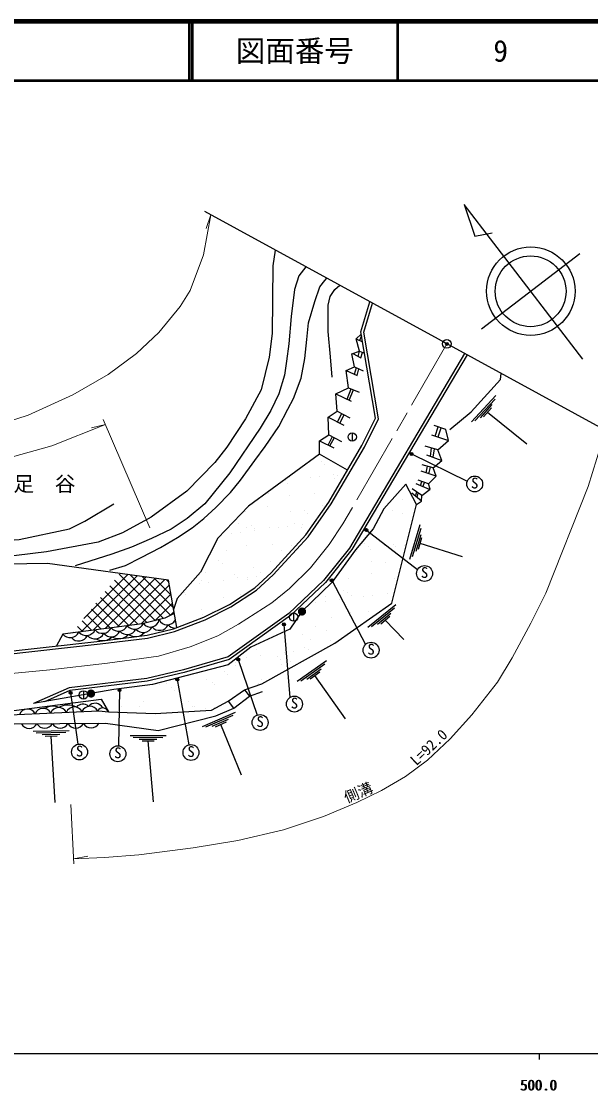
# Model space of a CAD drawing. Units: millimetres at full size, sheet at 1:1000; details may follow other scales. Extents: x 40000 to 680000, y 20000 to 380000.
# Drawn here: x 480307 to 576724, y 198715 to 380000 of the extents above; entities that cross this region are included whole.
import ezdxf
from ezdxf.enums import TextEntityAlignment as Align

# ---------------------------------------------------------------- set-up
doc = ezdxf.new("R2010")
doc.units = ezdxf.units.MM
doc.header["$LTSCALE"] = 1000
doc.header["$PDMODE"] = 32
doc.header["$PDSIZE"] = 500
doc.linetypes.add('CHAIN', pattern=[18.5, 12, -1.5, 3.5, -1.5])
for name, color, linetype, lineweight in [('M-BGD', 7, 'Continuous', 25), ('M-BGD-EXST', 7, 'Continuous', 25), ('M-BMK', 2, 'CHAIN', 13), ('M-BMK-OTRS', 5, 'Continuous', 25), ('M-BMK-SRVR', 3, 'Continuous', 25), ('M-STR-HTXT', 7, 'Continuous', 13), ('M-TTL', 2, 'Continuous', 140), ('M-TTL-BAND', 7, 'Continuous', 25), ('M-TTL-LINE', 7, 'Continuous', 50)]:
    doc.layers.add(name, color=color, linetype=linetype, lineweight=lineweight)
for name, color, linetype in [('M-BMK-HTXT', 7, 'Continuous'), ('M-OTRS', 6, 'Continuous'), ('M-TTL-TXT', 7, 'Continuous')]:
    doc.layers.add(name, color=color, linetype=linetype)
doc.styles.add('ＭＳ ゴシック', font='')
doc.styles.get('ＭＳ ゴシック').set_extended_font_data('MS Gothic')

msp = doc.modelspace()

# ---------------------------------------------------------------- hatches: boundary and pattern name
at = {"layer": 'M-BGD'}
for points in [[(528534, 279942, 1), (527134, 279942, 0.41421), (527834, 279242, 0.41421)], [(492807, 266037, 1), (491407, 266037, 0.41421), (492107, 265337, 0.41421)]]:
    msp.add_hatch(color=256, dxfattribs=at).paths.add_polyline_path(points)
at = {"layer": 'M-BGD-EXST'}
for points in [[(546166, 306537, 1), (546606, 306776, 1)], [(538519, 293625, 1), (538958, 293864, 1)], [(532647, 285117, 1), (533086, 285356, 1)], [(524555, 277652, 1), (524995, 277891, 1)], [(516817, 271699, 1), (517256, 271938, 1)], [(506488, 268326, 1), (506927, 268565, 1)], [(496707, 266486, 1), (497147, 266726, 1)], [(488418, 266047, 1), (488857, 266286, 1)]]:
    msp.add_hatch(color=256, dxfattribs=at).paths.add_polyline_path(points)

# ---------------------------------------------------------------- linework, layer by layer
at = {"layer": 'M-BGD'}
for p, q in [((537926, 326691), (537585, 325891)), ((536995, 326152), (538100, 325664)), ((537363, 323208), (537562, 324060)), ((537562, 324060), (538422, 323772)), ((536709, 320191), (537060, 321290)), ((536757, 321426), (538200, 320780)), ((535493, 315959), (536176, 317672)), ((535694, 317864), (537498, 317145)), ((535851, 315787), (536544, 317525)), ((533579, 316875), (536186, 315627)), ((556548, 312088), (560687, 316571)), ((557136, 312283), (560541, 315970)), ((533775, 313923), (535944, 312802)), ((558064, 312811), (560070, 315019)), ((558605, 312967), (559964, 314461)), ((565928, 308339), (559280, 313709)), ((532248, 312913), (534897, 311539)), ((533832, 312091), (534567, 313513)), ((534236, 311882), (534972, 313304)), ((536349, 310234), (536349, 308834)), ((550415, 309702), (550913, 311230)), ((550891, 309535), (551392, 311074)), ((530823, 308883), (533231, 307670)), ((532251, 308164), (533017, 309595)), ((532392, 309929), (534529, 308785)), ((532556, 308010), (533318, 309433)), ((549796, 309918), (552669, 308915)), ((550872, 307372), (548710, 307981)), ((548902, 306513), (551514, 305573)), ((549630, 306251), (549791, 307676)), ((550078, 306090), (550283, 307538)), ((529800, 305797), (529800, 305797)), ((531116, 305410), (531116, 305410)), ((531669, 304903), (531669, 304904)), ((550047, 304320), (548190, 304837)), ((548859, 303461), (549118, 304579)), ((530758, 302899), (530758, 302899)), ((533197, 303220), (533197, 303220)), ((533857, 302984), (533857, 302984)), ((550567, 302890), (548042, 303734)), ((549305, 303312), (549618, 304440)), ((525122, 302157), (525122, 302157)), ((525327, 301636), (525327, 301636)), ((525754, 302692), (525754, 302692)), ((529197, 302694), (529197, 302694)), ((533404, 302459), (533404, 302459)), ((549452, 300609), (547200, 301579)), ((549285, 301598), (547538, 302231)), ((547899, 301278), (548162, 302005)), ((548326, 301094), (548598, 301847)), ((522136, 299916), (522136, 299916)), ((525637, 299534), (525637, 299534)), ((529989, 300016), (529989, 300016)), ((548105, 298664), (546427, 300008)), ((548156, 299592), (546496, 300754)), ((547088, 299479), (547271, 300212)), ((547354, 299265), (547533, 300028)), ((521931, 297831), (521930, 297831)), ((531273, 297848), (531273, 297848)), ((544828, 298915), (544828, 298915)), ((518268, 296948), (518268, 296948)), ((525943, 296911), (525943, 296911)), ((528247, 297143), (528247, 297143)), ((528800, 296636), (528800, 296636)), ((543085, 297061), (543085, 297061)), ((544880, 296524), (544880, 296524)), ((517143, 294913), (517142, 294913)), ((518408, 294107), (518408, 294107)), ((519229, 294510), (519229, 294510)), ((519782, 294003), (519782, 294003)), ((519812, 293691), (519812, 293691)), ((522325, 294135), (522325, 294135)), ((523887, 294227), (523887, 294227)), ((525449, 294433), (525449, 294433)), ((526485, 294930), (526485, 294930)), ((527750, 294124), (527750, 294124)), ((527888, 294754), (527888, 294754)), ((546127, 288840), (547877, 294686)), ((546570, 289273), (548009, 294081)), ((515812, 293164), (515812, 293164)), ((517373, 293370), (517373, 293370)), ((547171, 290156), (548004, 293020)), ((547590, 290533), (548154, 292473)), ((515011, 290302), (515011, 290302)), ((518457, 291168), (518457, 291168)), ((522768, 291267), (522768, 291267)), ((524354, 290319), (524354, 290319)), ((526132, 291131), (526132, 291131)), ((537079, 290128), (537079, 290128)), ((538472, 291499), (538472, 291499)), ((539025, 290992), (539025, 290992)), ((539518, 290449), (539518, 290449)), ((541810, 291060), (541810, 291060)), ((543075, 290254), (543075, 290254)), ((543274, 291281), (543274, 291281)), ((543593, 290985), (543593, 290985)), ((545155, 291191), (545155, 291191)), ((555038, 289221), (547870, 291496)), ((513749, 288634), (513749, 288634)), ((522514, 288355), (522514, 288355)), ((539657, 288505), (539657, 288505)), ((542011, 288256), (542011, 288256)), ((511488, 286577), (511488, 286577)), ((514411, 288063), (514411, 288063)), ((519566, 287400), (519566, 287400)), ((520831, 286594), (520831, 286594)), ((539678, 286449), (539678, 286449)), ((499911, 286011), (490406, 276506)), ((498356, 286224), (490865, 278733)), ((501466, 285799), (492442, 276775)), ((503021, 285586), (494479, 277044)), ((496069, 285284), (502952, 278401)), ((504576, 285373), (496515, 277312)), ((496852, 286269), (504377, 278744)), ((498713, 286176), (505583, 279305)), ((500761, 285895), (506014, 280643)), ((502809, 285615), (505641, 282783)), ((504857, 285334), (505269, 284923)), ((510502, 284698), (510502, 284698)), ((510793, 285287), (510793, 285287)), ((512064, 284903), (512064, 284903)), ((514503, 285224), (514503, 285224)), ((516360, 286242), (516359, 286242)), ((516913, 285735), (516912, 285735)), ((518578, 285761), (518578, 285761)), ((518646, 285387), (518646, 285387)), ((520140, 285966), (520140, 285966)), ((535789, 285537), (535789, 285537)), ((543463, 285500), (543463, 285501)), ((494504, 283314), (500040, 277777)), ((495287, 284299), (501527, 278058)), ((505361, 284390), (498552, 277581)), ((505623, 282885), (500588, 277850)), ((507894, 283102), (507894, 283102)), ((534890, 283530), (534890, 283530)), ((535603, 283231), (535602, 283231)), ((542285, 283046), (542285, 283046)), ((492939, 281343), (496917, 277365)), ((493721, 282328), (498478, 277571)), ((505885, 281379), (502893, 278387)), ((506926, 282319), (506926, 282319)), ((508092, 282772), (508092, 282772)), ((514600, 282282), (514600, 282282)), ((517434, 282789), (517434, 282789)), ((530208, 281456), (530208, 281456)), ((531743, 282432), (531743, 282432)), ((531770, 281661), (531770, 281661)), ((534209, 281982), (534209, 281982)), ((536156, 282724), (536155, 282724)), ((536156, 282724), (536156, 282725)), ((538284, 282519), (538284, 282519)), ((539007, 277268), (543724, 281137)), ((539846, 282724), (539846, 282724)), ((539846, 282724), (539846, 282724)), ((491373, 279373), (493793, 276953)), ((492156, 280358), (495355, 277159)), ((506147, 279873), (505576, 279302)), ((510880, 280366), (510880, 280366)), ((510982, 279506), (510982, 279506)), ((512646, 279871), (512646, 279871)), ((526420, 279696), (526420, 278296)), ((528125, 279656), (528125, 279656)), ((535978, 279757), (535978, 279757)), ((539142, 279988), (539142, 279988)), ((539615, 277379), (543496, 280562)), ((540608, 277775), (542899, 279684)), ((489808, 277403), (490670, 276541)), ((490591, 278388), (492232, 276747)), ((532759, 278919), (532759, 278919)), ((541165, 277854), (542717, 279147)), ((545108, 275197), (541936, 278496)), ((489025, 276418), (489108, 276335)), ((527971, 276001), (527971, 276001)), ((530123, 277355), (530123, 277355)), ((531932, 276652), (531932, 276652)), ((521105, 274722), (521105, 274722)), ((528314, 273876), (528314, 273876)), ((529236, 275195), (529236, 275195)), ((532733, 274964), (532733, 274964)), ((518385, 272132), (518385, 272132)), ((520211, 273584), (520211, 273584)), ((520824, 272453), (520824, 272453)), ((523715, 272331), (523715, 272331)), ((524899, 272989), (524899, 272989)), ((526461, 273195), (526461, 273195)), ((528900, 273516), (528900, 273516)), ((516497, 271373), (516497, 271373)), ((516593, 270808), (516593, 270808)), ((524268, 271824), (524268, 271824)), ((524446, 270908), (524446, 270908)), ((525840, 271390), (525840, 271390)), ((527001, 268110), (531990, 271624)), ((527616, 268177), (531720, 271067)), ((528635, 268499), (531060, 270235)), ((511709, 268455), (511709, 268455)), ((514696, 269698), (514697, 269697)), ((515249, 269191), (515250, 269191)), ((521052, 268472), (521052, 268472)), ((529197, 268537), (530840, 269713)), ((535189, 261769), (530012, 269121)), ((490819, 266510), (490819, 265110)), ((503632, 267632), (503632, 267632)), ((504873, 267740), (504873, 267740)), ((505678, 267065), (505678, 267064)), ((506231, 266558), (506231, 266558)), ((512726, 267840), (512726, 267840)), ((512974, 267649), (512975, 267649)), ((518111, 266659), (518929, 265590)), ((520400, 267803), (520400, 267803)), ((501005, 264772), (501005, 264772)), ((508680, 264735), (508679, 264735)), ((515340, 264726), (516250, 263538)), ((497213, 263925), (497213, 263925)), ((500236, 263827), (500236, 263827)), ((509217, 263822), (509217, 263821)), ((509578, 263844), (509578, 263844)), ((510956, 260433), (516553, 262864)), ((511514, 263460), (511514, 263460)), ((513076, 263665), (513076, 263665)), ((511572, 260374), (516176, 262373)), ((512635, 260483), (515361, 261693)), ((513193, 260406), (515040, 261226)), ((482273, 259658), (488373, 259794)), ((482821, 259371), (487839, 259482)), ((517566, 252199), (514110, 260813)), ((483846, 259070), (486828, 259160)), ((484334, 258789), (486353, 258849)), ((486023, 247555), (485337, 258819)), ((498716, 258937), (504817, 258898)), ((499255, 258633), (504274, 258601)), ((500271, 258304), (503254, 258308)), ((500750, 258008), (502771, 258011)), ((502701, 247681), (501754, 258009))]:
    msp.add_line(p, q, dxfattribs=at)
for points in [[(523318, 341217), (522874, 338576), (522769, 327075), (522300, 323075), (520942, 317519), (518253, 312612), (515096, 307785), (513086, 305226), (508340, 300354), (502287, 295915), (497434, 293258), (493295, 291722)], [(528500, 338383), (527322, 336874), (526587, 334531), (526014, 329969), (525595, 325336), (525190, 322377), (524868, 320024), (523919, 316868), (522547, 314039), (520730, 311058), (515637, 303455), (511368, 298177), (508362, 295708), (505658, 293926), (502368, 292313), (498959, 290872), (495638, 289661), (489408, 287672)], [(495290, 286950), (497917, 287729), (500611, 289109), (503857, 290823), (506746, 292494), (509249, 294161), (511237, 295696), (513248, 297555), (515700, 300131), (517424, 302208), (519875, 305565), (521576, 307895), (523941, 311314), (525432, 314239), (526396, 316085), (527722, 319515), (528319, 322861), (528636, 326081), (528944, 328889), (530001, 332502), (530865, 335002), (531721, 336048), (532044, 336444)], [(532967, 319698), (532652, 323138), (532259, 327435), (532278, 331869), (532613, 333383), (533400, 334523), (534219, 335254)], [(378876, 262069), (493566, 274934), (501585, 275914), (506067, 277011), (511230, 278980), (515541, 281155), (519848, 283972), (522607, 286515), (528489, 292929), (532366, 298483), (537971, 308070), (540304, 312705), (537813, 327354), (539354, 332445)], [(378931, 261578), (493623, 274443), (501674, 275426), (506215, 276538), (511430, 278527), (515789, 280727), (520153, 283581), (522957, 286166), (528875, 292619), (532783, 298217), (538406, 307834), (540819, 312627), (538320, 327323), (539778, 332213)], [(530800, 306617), (530823, 308883), (532392, 309929), (532248, 312913), (533775, 313923), (533579, 316875), (535694, 317864), (535313, 320818), (536757, 321426), (536294, 323648), (537562, 324060), (536995, 326152), (537883, 326941)], [(555389, 323673), (535894, 290706), (531476, 285193), (525612, 279601), (515311, 272248), (507738, 270056), (501538, 268571), (488414, 267028), (482379, 264327)], [(555794, 323452), (536274, 290444), (531816, 284881), (525906, 279246), (515515, 271827), (507856, 269610), (501619, 268117), (488537, 266579), (484216, 264649)], [(536441, 323696), (537802, 322977), (538104, 323879)], [(535313, 320818), (537193, 319973), (537478, 321103)], [(552896, 310813), (556483, 313775), (561472, 319262), (561567, 320294)], [(547249, 298073), (548105, 298664), (548156, 299592), (549562, 300695), (549285, 301598), (550567, 302890), (550047, 304320), (551514, 305573), (550872, 307372), (552669, 308915), (552226, 310802), (550204, 311461)], [(535547, 303923), (530800, 306617), (518765, 297814), (513577, 292370), (510639, 286623), (506718, 282136), (506077, 280280)], [(470731, 262087), (493434, 263107), (495034, 262923), (502988, 262670), (512491, 263242), (515340, 264726), (518111, 266659), (521057, 267670), (533388, 274583), (543044, 281352), (547249, 298073), (545443, 301533), (541704, 297329), (539900, 293962), (536885, 290379), (532889, 284852), (527834, 279942), (525797, 276968), (519149, 273920), (515314, 270907), (502535, 267584), (495979, 266718), (482379, 264327)], [(382549, 283320), (397355, 283090), (400859, 283347), (407936, 283938), (416327, 284274), (436163, 288908), (442257, 290252), (449334, 291194), (455538, 291641), (461867, 291481), (471202, 291562), (479913, 292169), (488431, 293991), (491050, 295283), (495992, 298211)], [(493295, 291722), (484570, 290083), (479454, 289462), (472441, 288840), (459496, 288218), (447197, 287628), (441351, 286848), (433082, 284975), (424368, 282447), (419724, 281369), (416240, 280824), (411081, 280795), (405587, 280635), (393143, 279455), (382117, 279124), (377157, 279319)], [(506610, 277217), (505205, 285287), (484726, 288090), (474200, 287924), (465747, 283500), (434877, 275610), (435682, 268441)], [(506191, 279623), (504623, 278803), (500751, 277871), (487311, 276098), (486277, 274117)], [(380135, 249538), (388277, 249891), (397704, 251033), (406839, 256209), (419232, 257439), (422109, 259425), (447737, 262081), (453909, 261056), (464452, 262042), (471303, 260834), (494579, 260999), (503485, 259777), (513246, 262242), (516302, 263578), (518968, 265620), (521175, 266404)], [(470731, 262087), (493811, 265073), (495034, 262923)]]:
    msp.add_lwpolyline(points, dxfattribs=at)
for centre in [(536349, 309534), (526420, 278996), (490819, 265810)]:
    msp.add_circle(centre, 700, dxfattribs=at)
for centre, radius, start, end in [((496760, 278228), 1633, 219.9635, 335.07089), ((499493, 278589), 1633, 219.9635, 335.07089), ((502164, 278791), 1487, 216.81477, 351.23861), ((503691, 278379), 1633, 219.9635, 335.07089), ((505021, 279213), 1532, 205.04401, 332.83166), ((506424, 278740), 1633, 219.9635, 266.62744), ((488563, 277147), 1633, 219.9635, 335.07089), ((490028, 276576), 1633, 219.9635, 335.07089), ((491295, 277507), 1633, 219.9635, 335.07089), ((492760, 276937), 1633, 219.9635, 335.07089), ((494028, 277868), 1633, 219.9635, 335.07089), ((494104, 277287), 2271, 240.14896, 314.88542), ((495493, 277298), 1633, 219.9635, 335.07089), ((496853, 277525), 2174, 238.16857, 316.86582), ((498226, 277658), 1633, 219.9635, 335.07089), ((499600, 277774), 2088, 236.21235, 318.82204), ((500958, 278019), 1633, 219.9635, 335.07089), ((481337, 261954), 1458, 27.26941, 157.87749), ((483983, 262073), 1458, 27.26941, 157.87749), ((485607, 261813), 2102, 60.89504, 127.19811), ((486629, 262192), 1458, 27.26941, 157.87749), ((488195, 261078), 3011, 61.53235, 121.33513), ((489276, 262311), 1458, 27.26941, 157.87749), ((490716, 262862), 1386, 46.37558, 141.53451), ((491922, 262429), 1458, 27.26941, 157.87749), ((492790, 262931), 1458, 27.26941, 140.10358), ((494086, 262596), 1003, 19.02546, 149.98586), ((481616, 261639), 1504, 209.52779, 331.28436), ((484250, 261657), 1504, 209.52779, 331.28436), ((486878, 261676), 1504, 209.52779, 331.28436), ((489505, 261695), 1504, 209.52779, 331.28436), ((492133, 261713), 1504, 209.52779, 331.28436)]:
    msp.add_arc(centre, radius, start, end, dxfattribs=at)
at = {"layer": 'M-BGD-EXST'}
for p, q in [((546386, 306657), (555826, 302039)), ((538738, 293744), (547416, 287047)), ((532867, 285236), (538597, 274361)), ((524775, 277771), (525791, 265367)), ((517037, 271819), (520233, 262374)), ((506707, 268446), (508645, 257333)), ((496927, 266606), (496752, 257170)), ((488638, 266166), (489886, 257449))]:
    msp.add_line(p, q, dxfattribs=at)
for centre, radius in [((546386, 306657), 250), ((557091, 301566), 1350), ((538738, 293744), 250), ((548597, 286394), 1350), ((532867, 285236), 250), ((524775, 277771), 250), ((539532, 273387), 1350), ((517037, 271819), 250), ((506707, 268446), 250), ((496927, 266606), 250), ((488638, 266166), 250), ((526555, 264254), 1350), ((520741, 261123), 1350), ((490153, 256126), 1350), ((496647, 255824), 1350), ((509032, 256039), 1350)]:
    msp.add_circle(centre, radius, dxfattribs=at)
at = {"layer": 'M-BMK'}
msp.add_lwpolyline([(552375, 325322), (534775, 294814), (532441, 291295), (529279, 287330), (525735, 283826), (522735, 281404), (517089, 277803), (513560, 275794), (508885, 273980), (503532, 272361), (494912, 271171), (485118, 270076), (478627, 269410), (379265, 258233)], dxfattribs=at)
at = {"layer": 'M-BMK-OTRS'}
msp.add_line((579582, 310439), (511372, 347752), dxfattribs=at)
at = {"layer": 'M-BMK-SRVR'}
for p, q in [((575387, 322731), (555284, 348937)), ((555284, 348937), (557120, 343576)), ((557120, 343576), (560067, 344141)), ((558231, 327845), (574893, 340627))]:
    msp.add_line(p, q, dxfattribs=at)
for centre, radius in [((566595, 334262), 7500), ((566562, 334236), 6000), ((552375, 325322), 750)]:
    msp.add_circle(centre, radius, dxfattribs=at)
at = {"layer": 'M-OTRS'}
msp.add_point((552375, 325322), dxfattribs=at)
at = {"layer": 'M-STR-HTXT'}
for p, q in [((512388, 347196), (511621, 344864)), ((502064, 294148), (494164, 312515)), ((494536, 311650), (492153, 311063)), ((488674, 247232), (489170, 237151)), ((489126, 238034), (491542, 238473))]:
    msp.add_line(p, q, dxfattribs=at)
for points in [[(375013, 300761), (465178, 309027), (469266, 309545), (473376, 310617), (481468, 313236), (489012, 316664), (495014, 320135), (499823, 323703), (503597, 327229), (507212, 331663), (508894, 334364), (511167, 340407), (512388, 347196)], [(435100, 299518), (442754, 300272), (459708, 302312), (472078, 304329), (485489, 308025), (494536, 311650)], [(489126, 238034), (494395, 238247), (500217, 238713), (509395, 239882), (516943, 241108), (524708, 242927), (531468, 245184), (537105, 247557), (541283, 249624), (545344, 251998), (549119, 254730), (552929, 258333), (556631, 262409), (560937, 267976), (563437, 272115), (566615, 277972), (569139, 283030), (576339, 301132), (579253, 310619)]]:
    msp.add_lwpolyline(points, dxfattribs=at)
at = {"layer": 'M-TTL'}
msp.add_line((680000, 380000), (40000, 380000), dxfattribs=at)
at = {"layer": 'M-TTL-BAND'}
for p, q in [((40000, 205000), (579000, 205000)), ((568000, 205000), (568000, 204000))]:
    msp.add_line(p, q, dxfattribs=at)
at = {"layer": 'M-TTL-LINE'}
for p, q in [((508747, 380000), (508747, 370000)), ((509247, 380000), (509247, 370000)), ((543997, 380000), (543997, 370000)), ((40000, 370000), (680000, 370000))]:
    msp.add_line(p, q, dxfattribs=at)

# ---------------------------------------------------------------- texts
at = {"layer": 'M-BGD-EXST', "style": 'ＭＳ ゴシック'}
for p in [(556436, 300274), (547942, 285101), (538876, 272095), (525900, 262962), (520086, 259831), (489498, 254833), (495992, 254532), (508377, 254747)]:
    msp.add_text('S', height=1833, rotation=358.508, dxfattribs=at).set_placement(p, align=Align.BOTTOM_LEFT)
at = {"layer": 'M-BMK-HTXT', "style": 'ＭＳ ゴシック'}
msp.add_text('字\u3000足\u3000谷', height=2566, dxfattribs=at).set_placement((471955, 299539), align=Align.BOTTOM_LEFT)
at = {"layer": 'M-STR-HTXT', "style": 'ＭＳ ゴシック'}
for s, rotation, p in [('L=92.0', 43.401, (547595, 253289)), ('側溝', 22.834, (535635, 246938))]:
    msp.add_text(s, height=1833, rotation=rotation, dxfattribs=at).set_placement(p, align=Align.BOTTOM_LEFT)
at = {"layer": 'M-TTL-BAND', "style": 'ＭＳ ゴシック'}
for p in [(567844, 198195), (568000, 198195)]:
    msp.add_text('500.0', height=1833, dxfattribs=at).set_placement(p, align=Align.BOTTOM_CENTER)
at = {"layer": 'M-TTL-TXT', "style": 'ＭＳ ゴシック'}
for s, p in [('図面番号', (526622, 375000)), ('9', (561497, 375000))]:
    msp.add_text(s, height=3666, dxfattribs=at).set_placement(p, align=Align.MIDDLE_CENTER)

doc.saveas('drawing.dxf')
